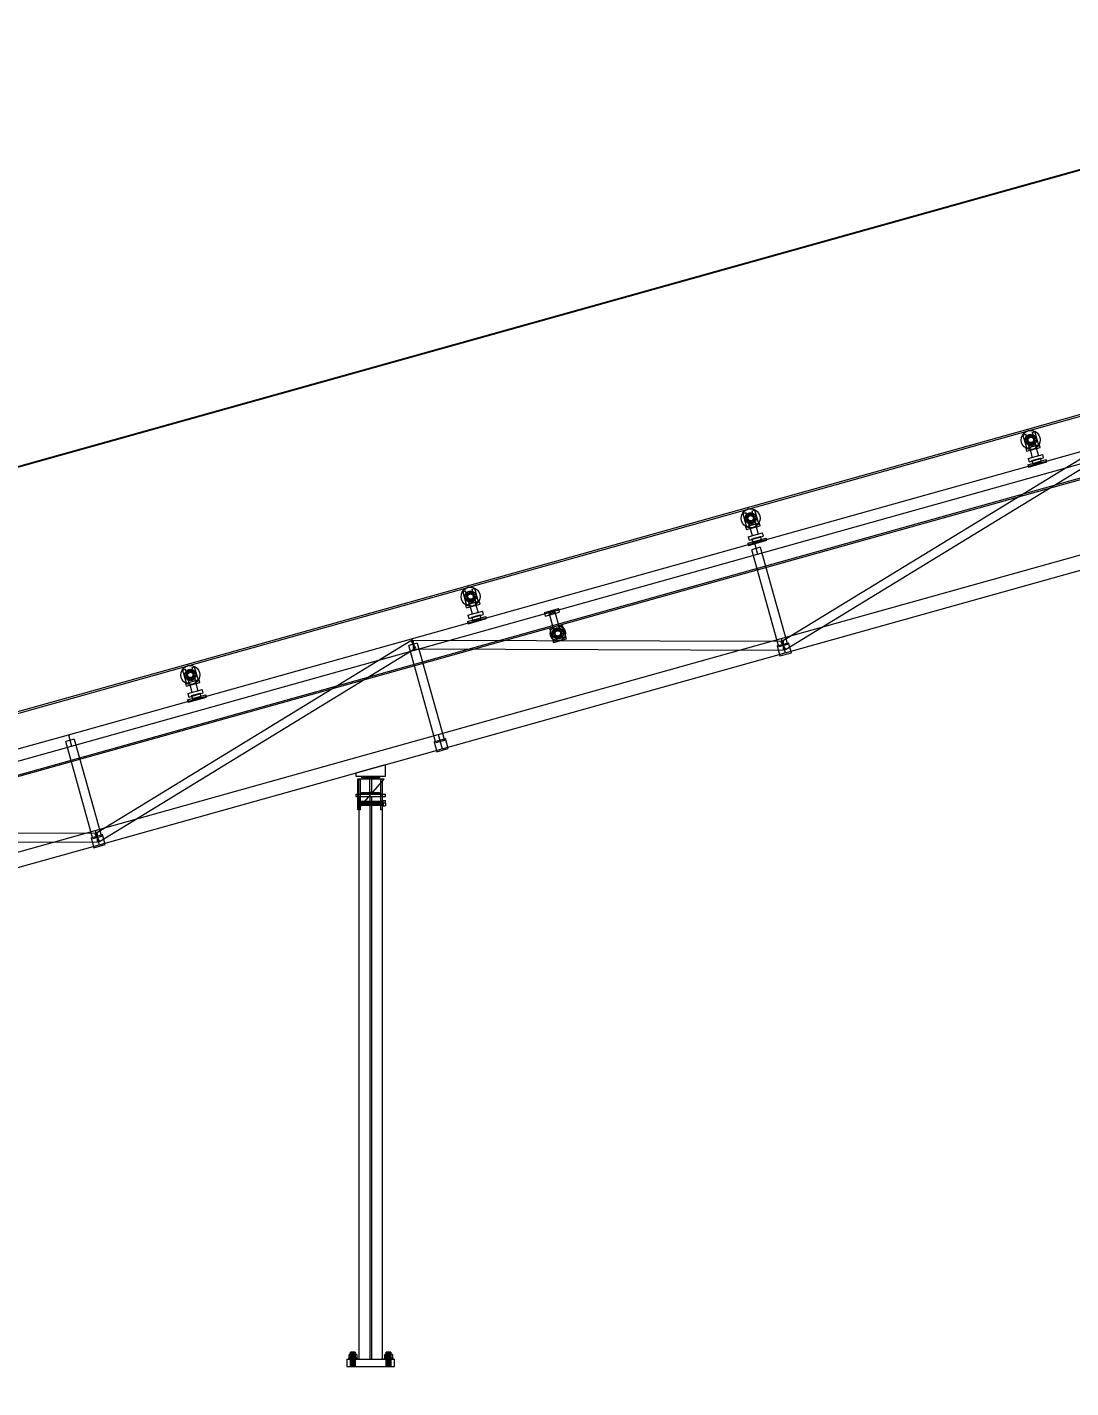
# Model space of a CAD drawing. Header units: millimetres. Extents: x -2500 to 58855, y -53268 to 6837.
# Drawn here: x 31929 to 35445, y -72 to 4511 of the extents above; entities that cross this region are included whole.
import ezdxf

# ---------------------------------------------------------------- set-up
doc = ezdxf.new("R2010")
doc.units = ezdxf.units.MM
doc.layers.add('COTAS_P', color=1, linetype='Continuous', lineweight=0)
doc.layers.add('lateral_C03', color=7, linetype='Continuous', lineweight=0)
doc.dimstyles.new('R19_100', dxfattribs={"dimtxt": 250, "dimasz": 150, "dimexe": 150, "dimexo": 80, "dimgap": 100, "dimtad": 1, "dimtih": 1, "dimtoh": 1, "dimdsep": 46, "dimcen": 0.09, "dimadec": 0, "dimazin": 0, "dimtfac": 1, "dimtdec": 4, "dimtofl": 0, "dimtmove": 0, "dimatfit": 3, "dimfxl": 1, "dimtolj": 1, "dimtzin": 0, "dimarcsym": 0})

# ---------------------------------------------------------------- blocks, each defined once
blk = doc.blocks.new('*D9')
at = {"layer": 'COTAS_P', "color": 0, "lineweight": -2, "transparency": 16777216}
for p, q in [((36895.6, 3577), (36634.3, 4511.2)), ((27342.7, 1757.1), (36530.3, 4326.4)), ((27419.1, 927), (27157.9, 1861.2))]:
    blk.add_line(p, q, dxfattribs=at)
at = {"layer": 'COTAS_P', "color": 0, "transparency": 16777216}
for points in [[(36523.5, 4350.4), (36537, 4302.3), (36674.7, 4366.7)], [(27336, 1781.2), (27349.5, 1733.1), (27198.3, 1716.7)]]:
    blk.add_solid(points, dxfattribs=at)
at = {"layer": 'Defpoints', "color": 0, "transparency": 16777216}
for p in [(36674.7, 4366.7), (36917.1, 3500), (27440.7, 850)]:
    blk.add_point(p, dxfattribs=at)
blk = doc.blocks.new('*D24')
at = {"layer": 'COTAS_P', "color": 0, "lineweight": -2, "transparency": 16777216}
for p, q in [((112.7, -80), (112.7, -2650)), ((58855.1, -80), (58855.1, -2650)), ((262.7, -2500), (58705.1, -2500))]:
    blk.add_line(p, q, dxfattribs=at)
at = {"layer": 'COTAS_P', "color": 0, "transparency": 16777216}
for points in [[(262.7, -2475), (262.7, -2525), (112.7, -2500)], [(58705.1, -2475), (58705.1, -2525), (58855.1, -2500)]]:
    blk.add_solid(points, dxfattribs=at)
at = {"layer": 'Defpoints', "color": 0, "transparency": 16777216}
for p in [(112.7, 0), (58855.1, 0), (58855.1, -2500)]:
    blk.add_point(p, dxfattribs=at)

msp = doc.modelspace()

# ---------------------------------------------------------------- linework, layer by layer
at = {"layer": 'lateral_C03'}
for p, q in [((27467.597, 753.695), (36944.047, 3403.695)), ((27468.944, 748.879), (36945.393, 3398.879)), ((35299.53, 3157.724), (36243.323, 3421.647)), ((35301.146, 3151.946), (36244.939, 3415.868)), ((34355.738, 2893.801), (35299.53, 3157.724)), ((34357.353, 2888.023), (35301.146, 3151.946)), ((35277.766, 3120.78), (35278.766, 3129.073)), ((35278.946, 3112.51), (35277.766, 3120.78)), ((35278.766, 3129.073), (35281.879, 3136.826)), ((35281.879, 3136.826), (35286.892, 3143.508)), ((35283.346, 3137.623), (35292.976, 3140.316)), ((35283.346, 3137.623), (35296.273, 3091.396)), ((35286.892, 3143.508), (35293.464, 3148.665)), ((35290.765, 3120.921), (35291.359, 3125.846)), ((35300.765, 3121.03), (35290.765, 3120.921)), ((35291.466, 3116.011), (35290.765, 3120.921)), ((35291.359, 3125.846), (35293.207, 3130.448)), ((35301.046, 3123.363), (35291.359, 3125.846)), ((35301.097, 3118.704), (35291.466, 3116.011)), ((35305.903, 3094.089), (35292.976, 3140.316)), ((35293.207, 3130.448), (35296.184, 3134.416)), ((35301.921, 3125.543), (35293.207, 3130.448)), ((35302.019, 3116.543), (35293.414, 3111.45)), ((35293.464, 3148.665), (35301.146, 3151.946)), ((35296.184, 3134.416), (35300.086, 3137.478)), ((35303.331, 3127.422), (35296.184, 3134.416)), ((35299.53, 3157.724), (35301.146, 3151.946)), ((35300.086, 3137.478), (35304.647, 3139.426)), ((35305.18, 3128.873), (35300.086, 3137.478)), ((35300.765, 3121.03), (35301.046, 3123.363)), ((35301.097, 3118.704), (35300.765, 3121.03)), ((35301.046, 3123.363), (35301.921, 3125.543)), ((35302.019, 3116.543), (35301.097, 3118.704)), ((35301.146, 3151.946), (35309.416, 3153.126)), ((35301.921, 3125.543), (35303.331, 3127.422)), ((35303.47, 3114.695), (35302.019, 3116.543)), ((35303.331, 3127.422), (35305.18, 3128.873)), ((35304.647, 3139.426), (35309.557, 3140.127)), ((35307.34, 3129.795), (35304.647, 3139.426)), ((35305.18, 3128.873), (35307.34, 3129.795)), ((35307.34, 3129.795), (35309.666, 3130.127)), ((35309.416, 3153.126), (35317.71, 3152.126)), ((35309.666, 3130.127), (35309.557, 3140.127)), ((35309.557, 3140.127), (35314.482, 3139.533)), ((35309.666, 3130.127), (35311.999, 3129.846)), ((35311.999, 3129.846), (35314.482, 3139.533)), ((35311.999, 3129.846), (35314.179, 3128.971)), ((35314.163, 3146.241), (35323.794, 3148.934)), ((35314.163, 3146.241), (35327.09, 3100.014)), ((35314.179, 3128.971), (35319.084, 3137.685)), ((35314.179, 3128.971), (35316.058, 3127.561)), ((35314.482, 3139.533), (35319.084, 3137.685)), ((35316.058, 3127.561), (35323.052, 3134.708)), ((35316.058, 3127.561), (35317.509, 3125.712)), ((35317.607, 3116.713), (35316.197, 3114.834)), ((35317.509, 3125.712), (35326.114, 3130.806)), ((35317.509, 3125.712), (35318.431, 3123.552)), ((35318.482, 3118.893), (35317.607, 3116.713)), ((35317.607, 3116.713), (35326.321, 3111.807)), ((35317.71, 3152.126), (35325.462, 3149.013)), ((35328.062, 3126.245), (35318.431, 3123.552)), ((35318.431, 3123.552), (35318.763, 3121.226)), ((35318.763, 3121.226), (35318.482, 3118.893)), ((35318.482, 3118.893), (35328.169, 3116.41)), ((35318.763, 3121.226), (35328.763, 3121.335)), ((35319.084, 3137.685), (35323.052, 3134.708)), ((35323.052, 3134.708), (35326.114, 3130.806)), ((35336.721, 3102.707), (35323.794, 3148.934)), ((35325.462, 3149.013), (35332.144, 3144)), ((35326.114, 3130.806), (35328.062, 3126.245)), ((35328.169, 3116.41), (35326.321, 3111.807)), ((35328.062, 3126.245), (35328.763, 3121.335)), ((35328.763, 3121.335), (35328.169, 3116.41)), ((35332.144, 3144), (35337.301, 3137.428)), ((35337.301, 3137.428), (35340.582, 3129.746)), ((35340.582, 3129.746), (35341.762, 3121.476)), ((35341.762, 3121.476), (35340.762, 3113.182)), ((34378.693, 2774.579), (35534.358, 3097.749)), ((34467.82, 2440.677), (35531.92, 3091.286)), ((35282.227, 3104.827), (35278.946, 3112.51)), ((35287.384, 3098.256), (35282.227, 3104.827)), ((35294.066, 3093.243), (35287.384, 3098.256)), ((35293.414, 3111.45), (35291.466, 3116.011)), ((35292.845, 3092.514), (35339.071, 3105.441)), ((35292.845, 3092.514), (35295.538, 3082.884)), ((35296.476, 3107.548), (35293.414, 3111.45)), ((35301.818, 3090.13), (35294.066, 3093.243)), ((35295.538, 3082.884), (35341.764, 3095.811)), ((35296.273, 3091.396), (35305.903, 3094.089)), ((35303.47, 3114.695), (35296.476, 3107.548)), ((35300.444, 3104.571), (35296.476, 3107.548)), ((35305.349, 3113.285), (35300.444, 3104.571)), ((35305.046, 3102.723), (35300.444, 3104.571)), ((35300.922, 3058.43), (35349.845, 3072.111)), ((35310.112, 3089.13), (35301.818, 3090.13)), ((35305.349, 3113.285), (35303.47, 3114.695)), ((35307.529, 3112.41), (35305.046, 3102.723)), ((35309.971, 3102.129), (35305.046, 3102.723)), ((35307.529, 3112.41), (35305.349, 3113.285)), ((35325.589, 3101.671), (35306.328, 3096.285)), ((35316.023, 3061.615), (35306.328, 3096.285)), ((35309.862, 3112.128), (35307.529, 3112.41)), ((35312.188, 3112.46), (35309.862, 3112.128)), ((35309.862, 3112.128), (35309.971, 3102.129)), ((35314.881, 3102.83), (35309.971, 3102.129)), ((35318.382, 3090.31), (35310.112, 3089.13)), ((35314.349, 3113.383), (35312.188, 3112.46)), ((35312.188, 3112.46), (35314.881, 3102.83)), ((35316.197, 3114.834), (35314.349, 3113.383)), ((35314.349, 3113.383), (35319.442, 3104.778)), ((35319.442, 3104.778), (35314.881, 3102.83)), ((35316.197, 3114.834), (35323.344, 3107.84)), ((35326.064, 3093.591), (35318.382, 3090.31)), ((35323.344, 3107.84), (35319.442, 3104.778)), ((35326.321, 3111.807), (35323.344, 3107.84)), ((35325.589, 3101.671), (35335.284, 3067.001)), ((35332.636, 3098.748), (35326.064, 3093.591)), ((35327.09, 3100.014), (35336.721, 3102.707)), ((35337.649, 3105.43), (35332.636, 3098.748)), ((35340.762, 3113.182), (35337.649, 3105.43)), ((35341.764, 3095.811), (35339.071, 3105.441)), ((35353.077, 3060.555), (35349.845, 3072.111)), ((34389.466, 2736.056), (35545.13, 3059.227)), ((34483.469, 2415.082), (35547.569, 3065.691)), ((35299.952, 3037.392), (35361.588, 3054.628)), ((35299.952, 3037.392), (35302.107, 3029.687)), ((35300.922, 3058.43), (35304.154, 3046.874)), ((35302.107, 3029.687), (35363.742, 3046.923)), ((35304.154, 3046.874), (35353.077, 3060.555)), ((35313.631, 3051.601), (35342.523, 3059.68)), ((35313.631, 3051.601), (35316.863, 3040.044)), ((35335.284, 3067.001), (35316.023, 3061.615)), ((35316.863, 3040.044), (35345.755, 3048.123)), ((35345.755, 3048.123), (35342.523, 3059.68)), ((35363.742, 3046.923), (35361.588, 3054.628)), ((33411.945, 2629.878), (34355.738, 2893.801)), ((33413.561, 2624.1), (34357.353, 2888.023)), ((34349.671, 2884.742), (34357.353, 2888.023)), ((34355.738, 2893.801), (34357.353, 2888.023)), ((34357.353, 2888.023), (34365.623, 2889.203)), ((34365.623, 2889.203), (34373.917, 2888.203)), ((34373.917, 2888.203), (34381.669, 2885.09)), ((34333.973, 2856.857), (34334.973, 2865.151)), ((34335.154, 2848.587), (34333.973, 2856.857)), ((34334.973, 2865.151), (34338.086, 2872.903)), ((34338.434, 2840.905), (34335.154, 2848.587)), ((34338.086, 2872.903), (34343.099, 2879.585)), ((34339.553, 2873.7), (34349.184, 2876.393)), ((34339.553, 2873.7), (34352.48, 2827.473)), ((34343.099, 2879.585), (34349.671, 2884.742)), ((34346.972, 2856.999), (34347.566, 2861.923)), ((34356.972, 2857.107), (34346.972, 2856.999)), ((34347.673, 2852.088), (34346.972, 2856.999)), ((34347.566, 2861.923), (34349.414, 2866.526)), ((34357.253, 2859.44), (34347.566, 2861.923)), ((34357.304, 2854.781), (34347.673, 2852.088)), ((34349.621, 2847.527), (34347.673, 2852.088)), ((34349.052, 2828.591), (34395.279, 2841.518)), ((34362.11, 2830.166), (34349.184, 2876.393)), ((34349.414, 2866.526), (34352.391, 2870.493)), ((34358.129, 2861.62), (34349.414, 2866.526)), ((34358.226, 2852.621), (34349.621, 2847.527)), ((34352.683, 2843.625), (34349.621, 2847.527)), ((34352.391, 2870.493), (34356.293, 2873.555)), ((34359.538, 2863.5), (34352.391, 2870.493)), ((34359.677, 2850.772), (34352.683, 2843.625)), ((34356.651, 2840.648), (34352.683, 2843.625)), ((34356.293, 2873.555), (34360.854, 2875.503)), ((34361.387, 2864.95), (34356.293, 2873.555)), ((34361.556, 2849.362), (34356.651, 2840.648)), ((34356.972, 2857.107), (34357.253, 2859.44)), ((34357.304, 2854.781), (34356.972, 2857.107)), ((34357.253, 2859.44), (34358.129, 2861.62)), ((34358.226, 2852.621), (34357.304, 2854.781)), ((34358.129, 2861.62), (34359.538, 2863.5)), ((34359.677, 2850.772), (34358.226, 2852.621)), ((34359.538, 2863.5), (34361.387, 2864.95)), ((34361.556, 2849.362), (34359.677, 2850.772)), ((34360.854, 2875.503), (34365.765, 2876.204)), ((34363.547, 2865.873), (34360.854, 2875.503)), ((34363.737, 2848.487), (34361.254, 2838.8)), ((34361.387, 2864.95), (34363.547, 2865.873)), ((34363.737, 2848.487), (34361.556, 2849.362)), ((34363.547, 2865.873), (34365.873, 2866.205)), ((34366.069, 2848.206), (34363.737, 2848.487)), ((34365.873, 2866.205), (34365.765, 2876.204)), ((34365.765, 2876.204), (34370.689, 2875.61)), ((34365.873, 2866.205), (34368.206, 2865.923)), ((34368.395, 2848.538), (34366.069, 2848.206)), ((34366.069, 2848.206), (34366.178, 2838.206)), ((34368.206, 2865.923), (34370.689, 2875.61)), ((34368.206, 2865.923), (34370.386, 2865.048)), ((34370.556, 2849.46), (34368.395, 2848.538)), ((34368.395, 2848.538), (34371.088, 2838.907)), ((34370.371, 2882.318), (34380.001, 2885.011)), ((34370.371, 2882.318), (34383.298, 2836.091)), ((34370.386, 2865.048), (34375.292, 2873.762)), ((34370.386, 2865.048), (34372.266, 2863.638)), ((34372.404, 2850.911), (34370.556, 2849.46)), ((34370.556, 2849.46), (34375.65, 2840.855)), ((34370.689, 2875.61), (34375.292, 2873.762)), ((34372.266, 2863.638), (34379.259, 2870.785)), ((34372.266, 2863.638), (34373.716, 2861.79)), ((34373.814, 2852.79), (34372.404, 2850.911)), ((34372.404, 2850.911), (34379.552, 2843.917)), ((34373.716, 2861.79), (34382.321, 2866.884)), ((34373.716, 2861.79), (34374.639, 2859.629)), ((34374.689, 2854.97), (34373.814, 2852.79)), ((34373.814, 2852.79), (34382.528, 2847.885)), ((34384.269, 2862.322), (34374.639, 2859.629)), ((34374.639, 2859.629), (34374.971, 2857.303)), ((34374.971, 2857.303), (34374.689, 2854.97)), ((34374.689, 2854.97), (34384.376, 2852.487)), ((34374.971, 2857.303), (34384.97, 2857.412)), ((34375.292, 2873.762), (34379.259, 2870.785)), ((34379.552, 2843.917), (34375.65, 2840.855)), ((34379.259, 2870.785), (34382.321, 2866.884)), ((34382.528, 2847.885), (34379.552, 2843.917)), ((34392.928, 2838.784), (34380.001, 2885.011)), ((34381.669, 2885.09), (34388.351, 2880.077)), ((34382.321, 2866.884), (34384.269, 2862.322)), ((34384.376, 2852.487), (34382.528, 2847.885)), ((34384.269, 2862.322), (34384.97, 2857.412)), ((34384.97, 2857.412), (34384.376, 2852.487)), ((34388.351, 2880.077), (34393.508, 2873.506)), ((34393.856, 2841.507), (34388.843, 2834.825)), ((34393.508, 2873.506), (34396.789, 2865.823)), ((34396.969, 2849.26), (34393.856, 2841.507)), ((34397.972, 2831.888), (34395.279, 2841.518)), ((34396.789, 2865.823), (34397.969, 2857.553)), ((34397.969, 2857.553), (34396.969, 2849.26)), ((34343.591, 2834.333), (34338.434, 2840.905)), ((34350.274, 2829.32), (34343.591, 2834.333)), ((34349.052, 2828.591), (34351.745, 2818.961)), ((34358.026, 2826.207), (34350.274, 2829.32)), ((34351.745, 2818.961), (34397.972, 2831.888)), ((34352.48, 2827.473), (34362.11, 2830.166)), ((34361.254, 2838.8), (34356.651, 2840.648)), ((34357.13, 2794.508), (34406.053, 2808.188)), ((34366.319, 2825.207), (34358.026, 2826.207)), ((34360.361, 2782.951), (34409.284, 2796.632)), ((34366.178, 2838.206), (34361.254, 2838.8)), ((34381.796, 2837.748), (34362.535, 2832.362)), ((34372.23, 2797.692), (34362.535, 2832.362)), ((34371.088, 2838.907), (34366.178, 2838.206)), ((34374.589, 2826.387), (34366.319, 2825.207)), ((34369.838, 2787.678), (34398.73, 2795.757)), ((34375.65, 2840.855), (34371.088, 2838.907)), ((34391.491, 2803.078), (34372.23, 2797.692)), ((34382.272, 2829.668), (34374.589, 2826.387)), ((34381.796, 2837.748), (34391.491, 2803.078)), ((34388.843, 2834.825), (34382.272, 2829.668)), ((34383.298, 2836.091), (34392.928, 2838.784)), ((34401.962, 2784.2), (34398.73, 2795.757)), ((34409.284, 2796.632), (34406.053, 2808.188)), ((33223.029, 2451.408), (34378.693, 2774.579)), ((34356.16, 2773.469), (34417.795, 2790.705)), ((34356.16, 2773.469), (34358.314, 2765.765)), ((34357.13, 2794.508), (34360.361, 2782.951)), ((34358.314, 2765.765), (34419.95, 2783)), ((34398.525, 2759.357), (34369.634, 2751.278)), ((34461.199, 2423.84), (34369.634, 2751.278)), ((34369.838, 2787.678), (34373.07, 2776.121)), ((34373.07, 2776.121), (34401.962, 2784.2)), ((34378.693, 2774.579), (34389.466, 2736.056)), ((34398.525, 2759.357), (34490.09, 2431.919)), ((34419.95, 2783), (34417.795, 2790.705)), ((34468.912, 2451.956), (35624.576, 2775.126)), ((33233.801, 2412.886), (34389.466, 2736.056)), ((34482.377, 2403.803), (35638.042, 2726.974)), ((32468.152, 2365.956), (33411.945, 2629.878)), ((32469.768, 2360.177), (33413.561, 2624.1)), ((33394.293, 2608.98), (33399.306, 2615.662)), ((33395.76, 2609.777), (33405.391, 2612.47)), ((33399.306, 2615.662), (33405.878, 2620.82)), ((33418.318, 2566.244), (33405.391, 2612.47)), ((33405.878, 2620.82), (33413.561, 2624.1)), ((33411.945, 2629.878), (33413.561, 2624.1)), ((33413.561, 2624.1), (33421.83, 2625.28)), ((33417.062, 2611.58), (33421.972, 2612.281)), ((33421.83, 2625.28), (33430.124, 2624.28)), ((33422.081, 2602.282), (33421.972, 2612.281)), ((33421.972, 2612.281), (33426.896, 2611.687)), ((33426.578, 2618.395), (33436.209, 2621.088)), ((33426.578, 2618.395), (33439.505, 2572.168)), ((33430.124, 2624.28), (33437.876, 2621.168)), ((33449.135, 2574.862), (33436.209, 2621.088)), ((33437.876, 2621.168), (33444.558, 2616.155)), ((33444.558, 2616.155), (33449.716, 2609.583)), ((33390.18, 2592.934), (33391.181, 2601.228)), ((33391.361, 2584.664), (33390.18, 2592.934)), ((33391.181, 2601.228), (33394.293, 2608.98)), ((33394.641, 2576.982), (33391.361, 2584.664)), ((33399.799, 2570.41), (33394.641, 2576.982)), ((33395.76, 2609.777), (33408.687, 2563.551)), ((33406.481, 2565.397), (33399.799, 2570.41)), ((33403.18, 2593.076), (33403.774, 2598)), ((33413.179, 2593.184), (33403.18, 2593.076)), ((33403.88, 2588.166), (33403.18, 2593.076)), ((33403.774, 2598), (33405.622, 2602.603)), ((33413.46, 2595.517), (33403.774, 2598)), ((33413.511, 2590.859), (33403.88, 2588.166)), ((33405.828, 2583.604), (33403.88, 2588.166)), ((33405.259, 2564.669), (33451.486, 2577.596)), ((33405.622, 2602.603), (33408.598, 2606.57)), ((33414.336, 2597.697), (33405.622, 2602.603)), ((33414.434, 2588.698), (33405.828, 2583.604)), ((33408.89, 2579.702), (33405.828, 2583.604)), ((33407.952, 2555.038), (33454.179, 2567.965)), ((33408.598, 2606.57), (33412.5, 2609.633)), ((33415.746, 2599.577), (33408.598, 2606.57)), ((33415.884, 2586.85), (33408.89, 2579.702)), ((33412.858, 2576.726), (33408.89, 2579.702)), ((33412.5, 2609.633), (33417.062, 2611.58)), ((33417.594, 2601.027), (33412.5, 2609.633)), ((33417.764, 2585.44), (33412.858, 2576.726)), ((33417.461, 2574.877), (33412.858, 2576.726)), ((33413.179, 2593.184), (33413.46, 2595.517)), ((33413.511, 2590.859), (33413.179, 2593.184)), ((33413.46, 2595.517), (33414.336, 2597.697)), ((33414.434, 2588.698), (33413.511, 2590.859)), ((33414.336, 2597.697), (33415.746, 2599.577)), ((33415.884, 2586.85), (33414.434, 2588.698)), ((33415.746, 2599.577), (33417.594, 2601.027)), ((33417.764, 2585.44), (33415.884, 2586.85)), ((33419.755, 2601.95), (33417.062, 2611.58)), ((33419.944, 2584.564), (33417.461, 2574.877)), ((33422.385, 2574.284), (33417.461, 2574.877)), ((33417.594, 2601.027), (33419.755, 2601.95)), ((33419.944, 2584.564), (33417.764, 2585.44)), ((33438.003, 2573.825), (33418.742, 2568.439)), ((33428.437, 2533.769), (33418.742, 2568.439)), ((33419.755, 2601.95), (33422.081, 2602.282)), ((33422.276, 2584.283), (33419.944, 2584.564)), ((33422.081, 2602.282), (33424.413, 2602.001)), ((33424.602, 2584.615), (33422.276, 2584.283)), ((33422.276, 2584.283), (33422.385, 2574.284)), ((33427.295, 2574.984), (33422.385, 2574.284)), ((33424.413, 2602.001), (33426.896, 2611.687)), ((33424.413, 2602.001), (33426.593, 2601.125)), ((33426.763, 2585.538), (33424.602, 2584.615)), ((33424.602, 2584.615), (33427.295, 2574.984)), ((33426.593, 2601.125), (33431.499, 2609.839)), ((33426.593, 2601.125), (33428.473, 2599.715)), ((33428.611, 2586.988), (33426.763, 2585.538)), ((33426.763, 2585.538), (33431.857, 2576.932)), ((33426.896, 2611.687), (33431.499, 2609.839)), ((33431.857, 2576.932), (33427.295, 2574.984)), ((33428.473, 2599.715), (33435.467, 2606.863)), ((33428.473, 2599.715), (33429.923, 2597.867)), ((33430.021, 2588.867), (33428.611, 2586.988)), ((33428.611, 2586.988), (33435.759, 2579.994)), ((33429.923, 2597.867), (33438.529, 2602.961)), ((33429.923, 2597.867), (33430.846, 2595.706)), ((33430.897, 2591.048), (33430.021, 2588.867)), ((33430.021, 2588.867), (33438.735, 2583.962)), ((33440.477, 2598.399), (33430.846, 2595.706)), ((33430.846, 2595.706), (33431.178, 2593.38)), ((33431.178, 2593.38), (33430.897, 2591.048)), ((33430.897, 2591.048), (33440.583, 2588.565)), ((33431.178, 2593.38), (33441.177, 2593.489)), ((33431.499, 2609.839), (33435.467, 2606.863)), ((33435.759, 2579.994), (33431.857, 2576.932)), ((33435.467, 2606.863), (33438.529, 2602.961)), ((33438.735, 2583.962), (33435.759, 2579.994)), ((33438.003, 2573.825), (33447.698, 2539.155)), ((33445.051, 2570.902), (33438.479, 2565.745)), ((33438.529, 2602.961), (33440.477, 2598.399)), ((33440.583, 2588.565), (33438.735, 2583.962)), ((33439.505, 2572.168), (33449.135, 2574.862)), ((33440.477, 2598.399), (33441.177, 2593.489)), ((33441.177, 2593.489), (33440.583, 2588.565)), ((33450.064, 2577.585), (33445.051, 2570.902)), ((33449.716, 2609.583), (33452.996, 2601.9)), ((33453.176, 2585.337), (33450.064, 2577.585)), ((33454.179, 2567.965), (33451.486, 2577.596)), ((33452.996, 2601.9), (33454.177, 2593.63)), ((33454.177, 2593.63), (33453.176, 2585.337)), ((33405.259, 2564.669), (33407.952, 2555.038)), ((33414.233, 2562.285), (33406.481, 2565.397)), ((33408.687, 2563.551), (33418.318, 2566.244)), ((33412.367, 2509.546), (33474.002, 2526.782)), ((33413.337, 2530.585), (33462.26, 2544.266)), ((33413.337, 2530.585), (33416.569, 2519.028)), ((33422.527, 2561.284), (33414.233, 2562.285)), ((33416.569, 2519.028), (33465.492, 2532.709)), ((33430.796, 2562.465), (33422.527, 2561.284)), ((33426.046, 2523.755), (33454.937, 2531.834)), ((33426.046, 2523.755), (33429.277, 2512.198)), ((33447.698, 2539.155), (33428.437, 2533.769)), ((33438.479, 2565.745), (33430.796, 2562.465)), ((33458.169, 2520.278), (33454.937, 2531.834)), ((33465.492, 2532.709), (33462.26, 2544.266)), ((33476.157, 2519.078), (33474.002, 2526.782)), ((33670.913, 2539.273), (33719.066, 2552.739)), ((33670.913, 2539.273), (33674.145, 2527.717)), ((33674.145, 2527.717), (33722.298, 2541.182)), ((33685.359, 2543.313), (33704.62, 2548.699)), ((33685.359, 2543.313), (33702.164, 2483.219)), ((33689.211, 2544.39), (33692.101, 2545.198)), ((33689.211, 2544.39), (33692.443, 2532.834)), ((33692.101, 2545.198), (33697.879, 2546.814)), ((33695.332, 2533.642), (33692.101, 2545.198)), ((33695.332, 2533.642), (33692.443, 2532.834)), ((33695.332, 2533.642), (33701.111, 2535.257)), ((33697.879, 2546.814), (33700.768, 2547.622)), ((33701.111, 2535.257), (33697.879, 2546.814)), ((33704, 2536.065), (33700.768, 2547.622)), ((33701.111, 2535.257), (33704, 2536.065)), ((33721.425, 2488.605), (33704.62, 2548.699)), ((33722.298, 2541.182), (33719.066, 2552.739)), ((33412.367, 2509.546), (33414.521, 2501.842)), ((33414.521, 2501.842), (33476.157, 2519.078)), ((33429.277, 2512.198), (33458.169, 2520.278)), ((33689.53, 2483.839), (33701.087, 2487.071)), ((33689.53, 2483.839), (33700.841, 2443.391)), ((33690.974, 2469.263), (33691.768, 2475.847)), ((33691.768, 2475.847), (33694.239, 2482)), ((33694.239, 2482), (33698.218, 2487.304)), ((33697.968, 2474.257), (33699.816, 2478.86)), ((33698.218, 2487.304), (33703.434, 2491.397)), ((33699.816, 2478.86), (33702.792, 2482.828)), ((33708.53, 2473.955), (33699.816, 2478.86)), ((33712.398, 2446.623), (33701.087, 2487.071)), ((33702.164, 2483.219), (33721.425, 2488.605)), ((33702.792, 2482.828), (33706.694, 2485.89)), ((33709.94, 2475.834), (33702.792, 2482.828)), ((33703.434, 2491.397), (33709.532, 2494.001)), ((33706.694, 2485.89), (33711.256, 2487.838)), ((33711.788, 2477.285), (33706.694, 2485.89)), ((33708.53, 2473.955), (33709.94, 2475.834)), ((33709.532, 2494.001), (33716.097, 2494.938)), ((33709.94, 2475.834), (33711.788, 2477.285)), ((33711.256, 2487.838), (33716.166, 2488.539)), ((33713.949, 2478.207), (33711.256, 2487.838)), ((33711.788, 2477.285), (33713.949, 2478.207)), ((33713.949, 2478.207), (33716.275, 2478.539)), ((33716.097, 2494.938), (33722.68, 2494.144)), ((33716.275, 2478.539), (33716.166, 2488.539)), ((33716.166, 2488.539), (33721.091, 2487.945)), ((33716.275, 2478.539), (33718.608, 2478.258)), ((33718.608, 2478.258), (33721.091, 2487.945)), ((33718.608, 2478.258), (33720.788, 2477.382)), ((33720.348, 2492.457), (33731.905, 2495.689)), ((33720.348, 2492.457), (33731.659, 2452.009)), ((33720.788, 2477.382), (33725.693, 2486.097)), ((33720.788, 2477.382), (33722.667, 2475.973)), ((33721.091, 2487.945), (33725.693, 2486.097)), ((33722.667, 2475.973), (33729.661, 2483.12)), ((33722.667, 2475.973), (33724.118, 2474.124)), ((33722.68, 2494.144), (33728.833, 2491.674)), ((33724.118, 2474.124), (33732.723, 2479.218)), ((33725.693, 2486.097), (33729.661, 2483.12)), ((33728.833, 2491.674), (33734.137, 2487.695)), ((33729.661, 2483.12), (33732.723, 2479.218)), ((33743.216, 2455.24), (33731.905, 2495.689)), ((33732.723, 2479.218), (33734.671, 2474.657)), ((33734.137, 2487.695), (33738.23, 2482.478)), ((33738.23, 2482.478), (33740.834, 2476.38)), ((33740.834, 2476.38), (33741.771, 2469.816)), ((32067.364, 2128.237), (33223.029, 2451.408)), ((32156.491, 1794.335), (33220.59, 2444.944)), ((33242.861, 2436.186), (33213.969, 2428.107)), ((33220.59, 2444.944), (33236.24, 2419.349)), ((33223.029, 2451.408), (33233.801, 2412.886)), ((33228.466, 2447.147), (33228.364, 2417.147)), ((33228.466, 2447.147), (34475.696, 2442.879)), ((33242.861, 2436.186), (33334.426, 2108.748)), ((33313.247, 2128.785), (34468.912, 2451.956)), ((33691.911, 2462.699), (33690.974, 2469.263)), ((33694.515, 2456.601), (33691.911, 2462.699)), ((33698.609, 2451.385), (33694.515, 2456.601)), ((33697.374, 2469.333), (33697.968, 2474.257)), ((33707.373, 2469.442), (33697.374, 2469.333)), ((33698.075, 2464.423), (33697.374, 2469.333)), ((33707.655, 2471.774), (33697.968, 2474.257)), ((33707.705, 2467.116), (33698.075, 2464.423)), ((33700.023, 2459.861), (33698.075, 2464.423)), ((33703.913, 2447.406), (33698.609, 2451.385)), ((33699.07, 2446.011), (33743.371, 2458.399)), ((33699.07, 2446.011), (33701.225, 2438.306)), ((33708.628, 2464.955), (33700.023, 2459.861)), ((33703.085, 2455.959), (33700.023, 2459.861)), ((33700.841, 2443.391), (33712.398, 2446.623)), ((33701.225, 2438.306), (33745.525, 2450.694)), ((33710.078, 2463.107), (33703.085, 2455.959)), ((33707.052, 2452.983), (33703.085, 2455.959)), ((33710.066, 2444.935), (33703.913, 2447.406)), ((33711.958, 2461.697), (33707.052, 2452.983)), ((33711.655, 2451.135), (33707.052, 2452.983)), ((33707.373, 2469.442), (33707.655, 2471.774)), ((33707.705, 2467.116), (33707.373, 2469.442)), ((33707.655, 2471.774), (33708.53, 2473.955)), ((33708.628, 2464.955), (33707.705, 2467.116)), ((33710.078, 2463.107), (33708.628, 2464.955)), ((33716.649, 2444.141), (33710.066, 2444.935)), ((33711.958, 2461.697), (33710.078, 2463.107)), ((33714.138, 2460.822), (33711.655, 2451.135)), ((33716.579, 2450.541), (33711.655, 2451.135)), ((33714.138, 2460.822), (33711.958, 2461.697)), ((33716.471, 2460.54), (33714.138, 2460.822)), ((33718.797, 2460.872), (33716.471, 2460.54)), ((33716.471, 2460.54), (33716.579, 2450.541)), ((33721.49, 2451.242), (33716.579, 2450.541)), ((33723.213, 2445.078), (33716.649, 2444.141)), ((33720.957, 2461.795), (33718.797, 2460.872)), ((33718.797, 2460.872), (33721.49, 2451.242)), ((33722.806, 2463.245), (33720.957, 2461.795)), ((33720.957, 2461.795), (33726.051, 2453.19)), ((33726.051, 2453.19), (33721.49, 2451.242)), ((33724.216, 2465.125), (33722.806, 2463.245)), ((33722.806, 2463.245), (33729.953, 2456.252)), ((33729.311, 2447.682), (33723.213, 2445.078)), ((33724.118, 2474.124), (33725.04, 2471.964)), ((33725.091, 2467.305), (33724.216, 2465.125)), ((33724.216, 2465.125), (33732.93, 2460.219)), ((33734.671, 2474.657), (33725.04, 2471.964)), ((33725.04, 2471.964), (33725.372, 2469.638)), ((33725.372, 2469.638), (33725.091, 2467.305)), ((33725.091, 2467.305), (33734.778, 2464.822)), ((33725.372, 2469.638), (33735.372, 2469.746)), ((33729.953, 2456.252), (33726.051, 2453.19)), ((33734.528, 2451.776), (33729.311, 2447.682)), ((33732.93, 2460.219), (33729.953, 2456.252)), ((33731.659, 2452.009), (33743.216, 2455.24)), ((33734.778, 2464.822), (33732.93, 2460.219)), ((33738.507, 2457.08), (33734.528, 2451.776)), ((33734.671, 2474.657), (33735.372, 2469.746)), ((33735.372, 2469.746), (33734.778, 2464.822)), ((33740.977, 2463.233), (33738.507, 2457.08)), ((33741.771, 2469.816), (33740.977, 2463.233)), ((33745.525, 2450.694), (33743.371, 2458.399)), ((34455.037, 2427.308), (34493.559, 2438.081)), ((34490.09, 2431.919), (34461.199, 2423.84)), ((34467.82, 2440.677), (34483.469, 2415.082)), ((34468.912, 2451.956), (34482.377, 2403.803)), ((34475.696, 2442.879), (34475.593, 2412.879)), ((34502.985, 2404.374), (34493.559, 2438.081)), ((32078.137, 2089.715), (33233.801, 2412.886)), ((32172.14, 1768.74), (33236.24, 2419.349)), ((33305.534, 2100.669), (33213.969, 2428.107)), ((33228.364, 2417.147), (34475.593, 2412.879)), ((33326.713, 2080.632), (34482.377, 2403.803)), ((34455.037, 2427.308), (34464.463, 2393.601)), ((34464.463, 2393.601), (34502.985, 2404.374)), ((31524.359, 2102.033), (32468.152, 2365.956)), ((31525.975, 2096.255), (32469.768, 2360.177)), ((32446.388, 2329.012), (32447.388, 2337.305)), ((32447.388, 2337.305), (32450.501, 2345.057)), ((32450.501, 2345.057), (32455.514, 2351.74)), ((32451.967, 2345.854), (32461.598, 2348.547)), ((32451.967, 2345.854), (32464.894, 2299.628)), ((32455.514, 2351.74), (32462.085, 2356.897)), ((32459.981, 2334.077), (32461.829, 2338.68)), ((32474.525, 2302.321), (32461.598, 2348.547)), ((32461.829, 2338.68), (32464.805, 2342.648)), ((32470.543, 2333.775), (32461.829, 2338.68)), ((32462.085, 2356.897), (32469.768, 2360.177)), ((32464.805, 2342.648), (32468.707, 2345.71)), ((32471.953, 2335.654), (32464.805, 2342.648)), ((32468.152, 2365.956), (32469.768, 2360.177)), ((32468.707, 2345.71), (32473.269, 2347.658)), ((32473.801, 2337.104), (32468.707, 2345.71)), ((32469.768, 2360.177), (32478.038, 2361.358)), ((32473.269, 2347.658), (32478.179, 2348.358)), ((32475.962, 2338.027), (32473.269, 2347.658)), ((32473.801, 2337.104), (32475.962, 2338.027)), ((32475.962, 2338.027), (32478.288, 2338.359)), ((32478.038, 2361.358), (32486.331, 2360.357)), ((32478.288, 2338.359), (32478.179, 2348.358)), ((32478.179, 2348.358), (32483.103, 2347.765)), ((32478.288, 2338.359), (32480.62, 2338.078)), ((32480.62, 2338.078), (32483.103, 2347.765)), ((32480.62, 2338.078), (32482.801, 2337.202)), ((32482.785, 2354.472), (32492.416, 2357.165)), ((32482.785, 2354.472), (32495.712, 2308.246)), ((32482.801, 2337.202), (32487.706, 2345.916)), ((32483.103, 2347.765), (32487.706, 2345.916)), ((32484.68, 2335.792), (32491.674, 2342.94)), ((32486.131, 2333.944), (32494.736, 2339.038)), ((32486.331, 2360.357), (32494.083, 2357.245)), ((32487.706, 2345.916), (32491.674, 2342.94)), ((32491.674, 2342.94), (32494.736, 2339.038)), ((32505.343, 2310.939), (32492.416, 2357.165)), ((32494.083, 2357.245), (32500.766, 2352.232)), ((32494.736, 2339.038), (32496.684, 2334.476)), ((32500.766, 2352.232), (32505.923, 2345.66)), ((32505.923, 2345.66), (32509.203, 2337.977)), ((32509.203, 2337.977), (32510.384, 2329.708)), ((32447.568, 2320.742), (32446.388, 2329.012)), ((32450.849, 2313.059), (32447.568, 2320.742)), ((32456.006, 2306.487), (32450.849, 2313.059)), ((32462.688, 2301.474), (32456.006, 2306.487)), ((32459.387, 2329.153), (32459.981, 2334.077)), ((32469.386, 2329.262), (32459.387, 2329.153)), ((32460.088, 2324.243), (32459.387, 2329.153)), ((32469.668, 2331.594), (32459.981, 2334.077)), ((32469.718, 2326.936), (32460.088, 2324.243)), ((32462.036, 2319.681), (32460.088, 2324.243)), ((32461.467, 2300.746), (32507.693, 2313.673)), ((32461.467, 2300.746), (32464.16, 2291.115)), ((32470.641, 2324.775), (32462.036, 2319.681)), ((32465.098, 2315.779), (32462.036, 2319.681)), ((32470.44, 2298.362), (32462.688, 2301.474)), ((32464.16, 2291.115), (32510.386, 2304.042)), ((32464.894, 2299.628), (32474.525, 2302.321)), ((32472.091, 2322.927), (32465.098, 2315.779)), ((32469.065, 2312.803), (32465.098, 2315.779)), ((32473.971, 2321.517), (32469.065, 2312.803)), ((32473.668, 2310.955), (32469.065, 2312.803)), ((32469.386, 2329.262), (32469.668, 2331.594)), ((32469.718, 2326.936), (32469.386, 2329.262)), ((32469.668, 2331.594), (32470.543, 2333.775)), ((32470.641, 2324.775), (32469.718, 2326.936)), ((32478.734, 2297.362), (32470.44, 2298.362)), ((32470.543, 2333.775), (32471.953, 2335.654)), ((32472.091, 2322.927), (32470.641, 2324.775)), ((32471.953, 2335.654), (32473.801, 2337.104)), ((32473.971, 2321.517), (32472.091, 2322.927)), ((32476.151, 2320.641), (32473.668, 2310.955)), ((32478.592, 2310.361), (32473.668, 2310.955)), ((32476.151, 2320.641), (32473.971, 2321.517)), ((32494.21, 2309.902), (32474.949, 2304.516)), ((32484.644, 2269.846), (32474.949, 2304.516)), ((32478.484, 2320.36), (32476.151, 2320.641)), ((32480.81, 2320.692), (32478.484, 2320.36)), ((32478.484, 2320.36), (32478.592, 2310.361)), ((32483.503, 2311.062), (32478.592, 2310.361)), ((32487.004, 2298.542), (32478.734, 2297.362)), ((32482.97, 2321.615), (32480.81, 2320.692)), ((32480.81, 2320.692), (32483.503, 2311.062)), ((32482.801, 2337.202), (32484.68, 2335.792)), ((32484.819, 2323.065), (32482.97, 2321.615)), ((32482.97, 2321.615), (32488.064, 2313.009)), ((32488.064, 2313.009), (32483.503, 2311.062)), ((32484.68, 2335.792), (32486.131, 2333.944)), ((32486.228, 2324.945), (32484.819, 2323.065)), ((32484.819, 2323.065), (32491.966, 2316.071)), ((32486.131, 2333.944), (32487.053, 2331.783)), ((32487.104, 2327.125), (32486.228, 2324.945)), ((32486.228, 2324.945), (32494.943, 2320.039)), ((32494.686, 2301.822), (32487.004, 2298.542)), ((32496.684, 2334.476), (32487.053, 2331.783)), ((32487.053, 2331.783), (32487.385, 2329.457)), ((32487.385, 2329.457), (32487.104, 2327.125)), ((32487.104, 2327.125), (32496.791, 2324.642)), ((32487.385, 2329.457), (32497.385, 2329.566)), ((32491.966, 2316.071), (32488.064, 2313.009)), ((32494.943, 2320.039), (32491.966, 2316.071)), ((32494.21, 2309.902), (32503.905, 2275.233)), ((32501.258, 2306.98), (32494.686, 2301.822)), ((32496.791, 2324.642), (32494.943, 2320.039)), ((32495.712, 2308.246), (32505.343, 2310.939)), ((32496.684, 2334.476), (32497.385, 2329.566)), ((32497.385, 2329.566), (32496.791, 2324.642)), ((32506.271, 2313.662), (32501.258, 2306.98)), ((32509.384, 2321.414), (32506.271, 2313.662)), ((32510.386, 2304.042), (32507.693, 2313.673)), ((32510.384, 2329.708), (32509.384, 2321.414)), ((32468.574, 2245.624), (32530.21, 2262.859)), ((32468.574, 2245.624), (32470.729, 2237.919)), ((32469.544, 2266.662), (32518.467, 2280.343)), ((32469.544, 2266.662), (32472.776, 2255.105)), ((32470.729, 2237.919), (32532.364, 2255.155)), ((32472.776, 2255.105), (32521.699, 2268.786)), ((32482.253, 2259.832), (32511.145, 2267.912)), ((32482.253, 2259.832), (32485.485, 2248.276)), ((32503.905, 2275.233), (32484.644, 2269.846)), ((32485.485, 2248.276), (32514.376, 2256.355)), ((32514.376, 2256.355), (32511.145, 2267.912)), ((32521.699, 2268.786), (32518.467, 2280.343)), ((32532.364, 2255.155), (32530.21, 2262.859)), ((30911.7, 1805.066), (32067.364, 2128.237)), ((32087.196, 2113.016), (32058.305, 2104.936)), ((32067.364, 2128.237), (32078.137, 2089.715)), ((32087.196, 2113.016), (32178.761, 1785.577)), ((32157.583, 1805.614), (33313.247, 2128.785)), ((33299.372, 2104.138), (33337.895, 2114.91)), ((33334.426, 2108.748), (33305.534, 2100.669)), ((33313.247, 2128.785), (33326.713, 2080.632)), ((33347.32, 2081.203), (33337.895, 2114.91)), ((30922.472, 1766.544), (32078.137, 2089.715)), ((32149.87, 1777.498), (32058.305, 2104.936)), ((32171.048, 1757.461), (33326.713, 2080.632)), ((33299.372, 2104.138), (33308.798, 2070.431)), ((33308.798, 2070.431), (33347.32, 2081.203)), ((33035.68, 2000.286), (33135.68, 2028.25)), ((33135.68, 1988.286), (33135.68, 2028.25)), ((33035.68, 2000.286), (33035.68, 1988.286)), ((33035.68, 1988.286), (33135.68, 1988.286)), ((33040.949, 1875.286), (33130.949, 1978.286)), ((33130.949, 1978.286), (33040.949, 1978.286)), ((33040.949, 1978.286), (33040.949, 1875.286)), ((33045.949, 1875.286), (33045.949, 1978.286)), ((33045.949, 1978.286), (33051.949, 1978.286)), ((33051.949, 1875.286), (33051.949, 1978.286)), ((33055.949, 1983.286), (33055.949, 1988.286)), ((33055.949, 1988.286), (33115.949, 1988.286)), ((33115.949, 1983.286), (33055.949, 1983.286)), ((33083.449, 1933.286), (33083.449, 1983.286)), ((33083.449, 1983.286), (33088.449, 1983.286)), ((33088.449, 1983.286), (33088.449, 1933.286)), ((33115.949, 1988.286), (33115.949, 1983.286)), ((33119.949, 1875.286), (33119.949, 1978.286)), ((33119.949, 1978.286), (33125.949, 1978.286)), ((33125.949, 1875.286), (33125.949, 1978.286)), ((33035.949, 1928.286), (33135.949, 1928.286)), ((33035.949, 1928.286), (33035.949, 1920.286)), ((33055.949, 1928.286), (33055.949, 1933.286)), ((33055.949, 1933.286), (33115.949, 1933.286)), ((33115.949, 1928.286), (33055.949, 1928.286)), ((33088.449, 1933.286), (33083.449, 1933.286)), ((33115.949, 1933.286), (33115.949, 1928.286)), ((33135.949, 1920.286), (33135.949, 1928.286)), ((33035.949, 1920.286), (33135.949, 1920.286)), ((33043.949, 1903.328), (33043.949, 1904.186)), ((33043.949, 1904.186), (33127.949, 1904.186)), ((33043.949, 1900.986), (33043.949, 1903.328)), ((33043.949, 1903.328), (33127.949, 1903.328)), ((33043.949, 1897.786), (33043.949, 1900.986)), ((33043.949, 1900.986), (33127.949, 1900.986)), ((33043.949, 1894.586), (33043.949, 1897.786)), ((33127.949, 1897.786), (33043.949, 1897.786)), ((33043.949, 1894.586), (33043.949, 1892.243)), ((33043.949, 1894.586), (33127.949, 1894.586)), ((33043.949, 1892.243), (33043.949, 1891.386)), ((33043.949, 1892.243), (33127.949, 1892.243)), ((33043.949, 1891.386), (33127.949, 1891.386)), ((33045.949, 1920.286), (33125.949, 1920.286)), ((33045.949, 1920.286), (33045.949, 25)), ((33082.449, 1920.286), (33089.449, 1920.286)), ((33082.449, 1920.286), (33082.449, 25)), ((33089.449, 25), (33089.449, 1920.286)), ((33125.949, 25), (33125.949, 1920.286)), ((33127.949, 1897.786), (33127.949, 1906.793)), ((33127.949, 1906.793), (33135.949, 1906.793)), ((33127.949, 1903.328), (33127.949, 1904.186)), ((33127.949, 1900.986), (33127.949, 1903.328)), ((33127.949, 1897.786), (33127.949, 1900.986)), ((33127.949, 1897.786), (33127.949, 1894.586)), ((33127.949, 1888.779), (33127.949, 1897.786)), ((33135.949, 1897.786), (33127.949, 1897.786)), ((33127.949, 1894.586), (33127.949, 1892.243)), ((33127.949, 1892.243), (33127.949, 1891.386)), ((33127.949, 1888.779), (33135.949, 1888.779)), ((33135.949, 1897.786), (33135.949, 1906.793)), ((33135.949, 1897.786), (33135.949, 1888.779)), ((33051.949, 1875.286), (33045.949, 1875.286)), ((33125.949, 1875.286), (33119.949, 1875.286)), ((30917.137, 1800.805), (32164.367, 1796.538)), ((31001.918, 1482.443), (32157.583, 1805.614)), ((32143.708, 1780.967), (32182.23, 1791.739)), ((32156.491, 1794.335), (32172.14, 1768.74)), ((32157.583, 1805.614), (32171.048, 1757.461)), ((32164.367, 1796.538), (32164.264, 1766.538)), ((32191.656, 1758.032), (32182.23, 1791.739)), ((30917.034, 1770.805), (32164.264, 1766.538)), ((31015.383, 1434.291), (32171.048, 1757.461)), ((32143.708, 1780.967), (32153.134, 1747.26)), ((32178.761, 1785.577), (32149.87, 1777.498)), ((32153.134, 1747.26), (32191.656, 1758.032)), ((33019.021, 48), (33017.949, 48)), ((33017.949, 0), (33017.949, 48)), ((33021.949, 48), (33019.021, 48)), ((33019.021, 0), (33019.021, 48)), ((33025.949, 48), (33021.949, 48)), ((33021.949, 0), (33021.949, 48)), ((33029.949, 48), (33025.949, 48)), ((33025.949, 0), (33025.949, 48)), ((33032.877, 48), (33029.949, 48)), ((33029.949, 0), (33029.949, 48)), ((33033.949, 48), (33032.877, 48)), ((33032.877, 0), (33032.877, 48)), ((33033.949, 48), (33033.949, 0)), ((33139.021, 48), (33137.949, 48)), ((33137.949, 0), (33137.949, 48)), ((33141.949, 48), (33139.021, 48)), ((33139.021, 0), (33139.021, 48)), ((33145.949, 48), (33141.949, 48)), ((33141.949, 0), (33141.949, 48)), ((33149.949, 48), (33145.949, 48)), ((33145.949, 0), (33145.949, 48)), ((33152.877, 48), (33149.949, 48)), ((33149.949, 0), (33149.949, 48)), ((33153.949, 48), (33152.877, 48)), ((33152.877, 0), (33152.877, 48)), ((33153.949, 48), (33153.949, 0)), ((33005.949, 25), (33165.949, 25)), ((33005.949, 25), (33005.949, 0)), ((33005.949, 0), (33165.949, 0)), ((33013.015, 28), (33011.949, 28)), ((33011.949, 25), (33011.949, 28)), ((33013.015, 25), (33011.949, 25)), ((33016.05, 28), (33013.015, 28)), ((33013.015, 25), (33013.015, 28)), ((33016.05, 25), (33013.015, 25)), ((33019.549, 40.8), (33013.149, 40.8)), ((33013.149, 28), (33013.149, 40.8)), ((33019.549, 28), (33013.149, 28)), ((33020.592, 28), (33016.05, 28)), ((33016.05, 25), (33016.05, 28)), ((33020.592, 25), (33016.05, 25)), ((33019.021, 0), (33017.949, 0)), ((33021.949, 0), (33019.021, 0)), ((33032.349, 40.8), (33019.549, 40.8)), ((33019.549, 28), (33019.549, 40.8)), ((33032.349, 28), (33019.549, 28)), ((33025.949, 28), (33020.592, 28)), ((33020.592, 25), (33020.592, 28)), ((33025.949, 25), (33020.592, 25)), ((33025.949, 0), (33021.949, 0)), ((33031.307, 28), (33025.949, 28)), ((33025.949, 25), (33025.949, 28)), ((33031.307, 25), (33025.949, 25)), ((33029.949, 0), (33025.949, 0)), ((33032.877, 0), (33029.949, 0)), ((33035.849, 28), (33031.307, 28)), ((33031.307, 25), (33031.307, 28)), ((33035.849, 25), (33031.307, 25)), ((33038.749, 40.8), (33032.349, 40.8)), ((33032.349, 28), (33032.349, 40.8)), ((33032.349, 28), (33038.749, 28)), ((33032.877, 0), (33033.949, 0)), ((33038.884, 28), (33035.849, 28)), ((33035.849, 25), (33035.849, 28)), ((33038.884, 25), (33035.849, 25)), ((33038.749, 40.8), (33038.749, 28)), ((33039.949, 28), (33038.884, 28)), ((33038.884, 25), (33038.884, 28)), ((33038.884, 25), (33039.949, 25)), ((33039.949, 28), (33039.949, 25)), ((33045.949, 25), (33125.949, 25)), ((33082.449, 25), (33089.449, 25)), ((33133.015, 28), (33131.949, 28)), ((33131.949, 25), (33131.949, 28)), ((33133.015, 25), (33131.949, 25)), ((33136.05, 28), (33133.015, 28)), ((33133.015, 25), (33133.015, 28)), ((33136.05, 25), (33133.015, 25)), ((33139.549, 40.8), (33133.149, 40.8)), ((33133.149, 28), (33133.149, 40.8)), ((33139.549, 28), (33133.149, 28)), ((33140.592, 28), (33136.05, 28)), ((33136.05, 25), (33136.05, 28)), ((33140.592, 25), (33136.05, 25)), ((33139.021, 0), (33137.949, 0)), ((33141.949, 0), (33139.021, 0)), ((33152.349, 40.8), (33139.549, 40.8)), ((33139.549, 28), (33139.549, 40.8)), ((33152.349, 28), (33139.549, 28)), ((33145.949, 28), (33140.592, 28)), ((33140.592, 25), (33140.592, 28)), ((33145.949, 25), (33140.592, 25)), ((33145.949, 0), (33141.949, 0)), ((33151.307, 28), (33145.949, 28)), ((33145.949, 25), (33145.949, 28)), ((33151.307, 25), (33145.949, 25)), ((33149.949, 0), (33145.949, 0)), ((33152.877, 0), (33149.949, 0)), ((33155.849, 28), (33151.307, 28)), ((33151.307, 25), (33151.307, 28)), ((33155.849, 25), (33151.307, 25)), ((33158.749, 40.8), (33152.349, 40.8)), ((33152.349, 28), (33152.349, 40.8)), ((33152.349, 28), (33158.749, 28)), ((33152.877, 0), (33153.949, 0)), ((33158.884, 28), (33155.849, 28)), ((33155.849, 25), (33155.849, 28)), ((33158.884, 25), (33155.849, 25)), ((33158.749, 40.8), (33158.749, 28)), ((33159.949, 28), (33158.884, 28)), ((33158.884, 25), (33158.884, 28)), ((33158.884, 25), (33159.949, 25)), ((33159.949, 28), (33159.949, 25)), ((33165.949, 0), (33165.949, 25))]:
    msp.add_line(p, q, dxfattribs=at)

# ---------------------------------------------------------------- dimensions: what is measured, and where the dimension line sits
at = {"layer": 'COTAS_P'}
for p1, p2, distance, picture, middle in [((27440.666, 850), (36917.116, 3500), 900, '*D9', (31936.513, 3041.748)), ((112.7, 0), (58855.116, 0), -2500, '*D24', (29483.908, -2500))]:
    dim = msp.add_aligned_dim(p1=p1, p2=p2, distance=distance, text='<> P', dimstyle='R19_100', dxfattribs=at)
    dim.commit()
    dim.dimension.update_dxf_attribs({"geometry": picture, "text_midpoint": middle})

doc.saveas('drawing.dxf')
